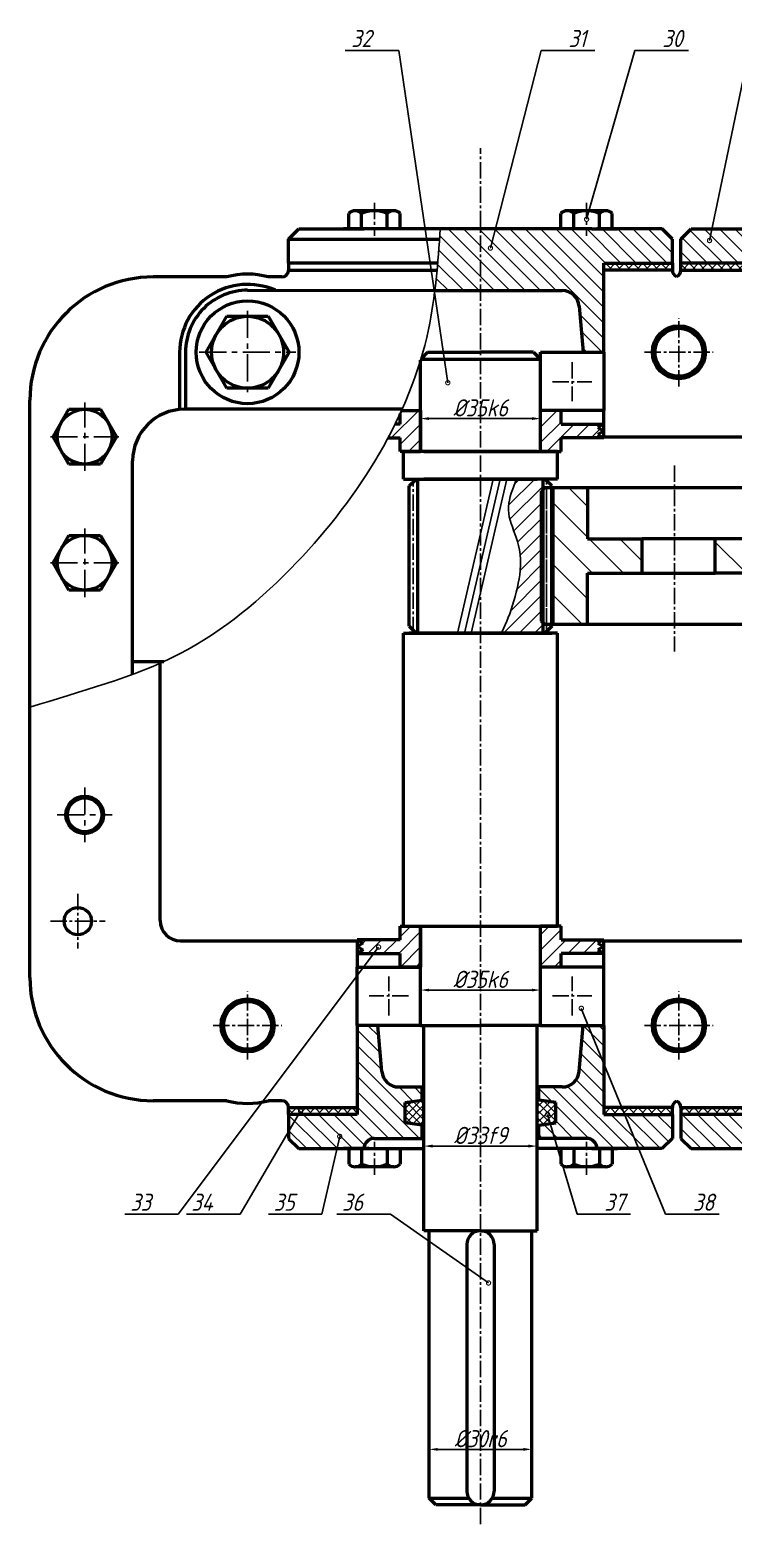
# Model space of a CAD drawing. Header units: millimetres. Extents: x 0 to 3756, y 0 to 2107.
# Drawn here: x 2523.6 to 2728.8, y 1161 to 1597.2 of the extents above; entities that cross this region are included whole.
import ezdxf
from ezdxf import colors
from ezdxf.entities.mleader import LeaderData, LeaderLine
from ezdxf.math import Vec2, Vec3

# ---------------------------------------------------------------- set-up
doc = ezdxf.new("R2010")
doc.units = ezdxf.units.MM
doc.header["$LTSCALE"] = 0.25
doc.linetypes.add('CENTER', pattern=[50.8, 31.75, -6.35, 6.35, -6.35])
doc.linetypes.add('CENTER2', pattern=[28.575, 19.05, -3.175, 3.175, -3.175])
for name, color, linetype, lineweight in [('中心线', 7, 'CENTER', 25), ('点划线', 7, 'CENTER2', 25), ('粗实线', 7, 'Continuous', 50), ('细实线', 7, 'Continuous', 25)]:
    doc.layers.add(name, color=color, linetype=linetype, lineweight=lineweight)
doc.styles.add('gbeitc', font='gbeitc.shx', dxfattribs={"height": 5, "bigfont": 'gbcbig.shx'})
doc.dimstyles.new('ISO-25', dxfattribs={"dimtxt": 5, "dimasz": 2.1875, "dimexe": 1.25, "dimexo": 0.625, "dimtad": 1, "dimtoh": 1, "dimdec": 3, "dimdsep": 46, "dimtxsty": 'gbeitc', "dimcen": 2.5, "dimadec": 0, "dimazin": 0, "dimtfac": 1, "dimtdec": 3, "dimtmove": 0, "dimatfit": 3, "dimfxl": 1, "dimarcsym": 0})
pattern_1 = [(45, (184.815, 277.62), (-2.245064, 2.245064), [])]

# ---------------------------------------------------------------- blocks, each defined once
blk = doc.blocks.new('*D55')
at = {"layer": 'Defpoints', "color": 0, "transparency": 16777216}
for p in [(2637.59, 1486.08), (2672.59, 1486.08), (2672.59, 1483.73)]:
    blk.add_point(p, dxfattribs=at)
at = {"layer": '细实线', "color": 0, "lineweight": -2, "transparency": 16777216}
for p, q in [((2637.59, 1485.46), (2637.59, 1482.48)), ((2640.09, 1483.73), (2670.09, 1483.73)), ((2672.59, 1485.46), (2672.59, 1482.48))]:
    blk.add_line(p, q, dxfattribs=at)
at = {"layer": '细实线', "color": 0, "transparency": 16777216}
for points in [[(2640.09, 1484.15), (2640.09, 1483.31), (2637.59, 1483.73)], [(2670.09, 1484.15), (2670.09, 1483.31), (2672.59, 1483.73)]]:
    blk.add_solid(points, dxfattribs=at)
at = {"layer": '细实线', "color": 0, "transparency": 16777216, "insert": (2655.09, 1486.86), "char_height": 5, "attachment_point": 5, "style": 'gbeitc'}
blk.add_mtext('%%C35k6', dxfattribs=at)
blk = doc.blocks.new('*D56')
at = {"layer": 'Defpoints', "color": 0, "transparency": 16777216}
for p in [(2637.59, 1323.58), (2672.59, 1323.58), (2672.59, 1316.89)]:
    blk.add_point(p, dxfattribs=at)
at = {"layer": '细实线', "color": 0, "lineweight": -2, "transparency": 16777216}
for p, q in [((2637.59, 1322.96), (2637.59, 1315.64)), ((2672.59, 1322.96), (2672.59, 1315.64)), ((2640.09, 1316.89), (2670.09, 1316.89))]:
    blk.add_line(p, q, dxfattribs=at)
at = {"layer": '细实线', "color": 0, "transparency": 16777216}
for points in [[(2640.09, 1317.3), (2640.09, 1316.47), (2637.59, 1316.89)], [(2670.09, 1317.3), (2670.09, 1316.47), (2672.59, 1316.89)]]:
    blk.add_solid(points, dxfattribs=at)
at = {"layer": '细实线', "color": 0, "transparency": 16777216, "insert": (2655.09, 1320.01), "char_height": 5, "attachment_point": 5, "style": 'gbeitc'}
blk.add_mtext('%%C35k6', dxfattribs=at)
blk = doc.blocks.new('*D57')
at = {"layer": 'Defpoints', "color": 0, "transparency": 16777216}
for p in [(2638.59, 1277.47), (2671.59, 1277.47), (2671.59, 1271.33)]:
    blk.add_point(p, dxfattribs=at)
at = {"layer": '细实线', "color": 0, "lineweight": -2, "transparency": 16777216}
for p, q in [((2638.59, 1276.85), (2638.59, 1270.08)), ((2671.59, 1276.85), (2671.59, 1270.08)), ((2641.09, 1271.33), (2669.09, 1271.33))]:
    blk.add_line(p, q, dxfattribs=at)
at = {"layer": '细实线', "color": 0, "transparency": 16777216}
for points in [[(2641.09, 1271.75), (2641.09, 1270.91), (2638.59, 1271.33)], [(2669.09, 1271.75), (2669.09, 1270.91), (2671.59, 1271.33)]]:
    blk.add_solid(points, dxfattribs=at)
at = {"layer": '细实线', "color": 0, "transparency": 16777216, "insert": (2655.09, 1274.45), "char_height": 5, "attachment_point": 5, "style": 'gbeitc'}
blk.add_mtext('%%C33f9', dxfattribs=at)
blk = doc.blocks.new('*D58')
at = {"layer": 'Defpoints', "color": 0, "transparency": 16777216}
for p in [(2670.09, 1182.79), (2640.09, 1168.58), (2670.09, 1168.58)]:
    blk.add_point(p, dxfattribs=at)
at = {"layer": '细实线', "color": 0, "lineweight": -2, "transparency": 16777216}
for p, q in [((2640.09, 1169.21), (2640.09, 1184.04)), ((2642.59, 1182.79), (2667.59, 1182.79)), ((2670.09, 1169.21), (2670.09, 1184.04))]:
    blk.add_line(p, q, dxfattribs=at)
at = {"layer": '细实线', "color": 0, "transparency": 16777216}
for points in [[(2642.59, 1183.2), (2642.59, 1182.37), (2640.09, 1182.79)], [(2667.59, 1183.2), (2667.59, 1182.37), (2670.09, 1182.79)]]:
    blk.add_solid(points, dxfattribs=at)
at = {"layer": '细实线', "color": 0, "transparency": 16777216, "insert": (2655.09, 1185.91), "char_height": 5, "attachment_point": 5, "style": 'gbeitc'}
blk.add_mtext('%%C30r6', dxfattribs=at)
blk = doc.blocks.new('_DotSmall')
at = {"color": 0, "linetype": 'ByBlock', "const_width": 0.5}
blk.add_lwpolyline([(-0.0625, 0, 1), (0.0625, 0, 1)], format="xyb", close=True, dxfattribs=at)

msp = doc.modelspace()

# ---------------------------------------------------------------- hatches: boundary and pattern name
at = {"layer": '点划线'}
h = msp.add_hatch(dxfattribs=at)
h.set_pattern_fill('ANSI31', color=256, angle=90)
h.set_pattern_definition([(135, (184.815, 277.62), (-2.245064, -2.245064), [])])
h.paths.add_polyline_path([(2711.0918, 1536.0847), (2708.0918, 1539.0847), (2705.5918, 1539.0847), (2696.5918, 1539.0847), (2689.0918, 1539.0847), (2687.6187, 1539.0847), (2655.0918, 1539.0847), (2655.0918, 1521.0847), (2678.9165, 1521.0847, -0.3884789), (2683.8969, 1516.5274), (2685.0918, 1503.0847), (2691.0918, 1503.0847), (2691.0918, 1519.0847), (2691.0918, 1527.0847), (2691.0918, 1529.0847), (2711.0918, 1529.0847)])
edge = h.paths.add_edge_path()
edge.add_line((2655.0918, 1539.0847), (2643.3514, 1539.0847))
edge.add_spline(control_points=[(2643.3514, 1539.0847), (2642.9229, 1533.0634), (2642.4944, 1527.0421), (2641.7627, 1521.0847)], knot_values=[0, 0, 0, 0, 18.01502899, 18.01502899, 18.01502899, 18.01502899], degree=3, periodic=0)
edge.add_line((2641.7627, 1521.0847), (2655.0918, 1521.0847))
edge.add_line((2655.0918, 1521.0847), (2655.0918, 1539.0847))
h.paths.add_polyline_path([(2633.0918, 1284.0847), (2638.0918, 1284.6986), (2638.0918, 1288.5847), (2631.267, 1288.5847, -0.3884789), (2626.2867, 1293.142), (2625.0918, 1306.5847), (2619.0918, 1306.5847), (2619.0918, 1290.5847), (2619.0918, 1282.5847), (2619.0918, 1280.5847), (2599.0918, 1280.5847), (2599.0918, 1273.5847), (2602.0918, 1270.5847), (2604.5918, 1270.5847), (2613.5918, 1270.5847), (2621.0918, 1270.5847, -0.41421356), (2624.0918, 1273.5847), (2638.0918, 1273.5847), (2638.0918, 1277.4708), (2633.0918, 1278.0847)])
h.paths.add_polyline_path([(2691.0918, 1290.5847), (2691.0918, 1306.5847), (2685.0918, 1306.5847), (2683.8969, 1293.142, -0.3884789), (2678.9165, 1288.5847), (2672.0918, 1288.5847), (2672.0918, 1284.6986), (2677.0918, 1284.0847), (2677.0918, 1278.0847), (2672.0918, 1277.4708), (2672.0918, 1273.5847), (2686.0918, 1273.5847, -0.41421356), (2689.0918, 1270.5847), (2695.1242, 1270.5847), (2696.5918, 1270.5847), (2705.5918, 1270.5847), (2708.0918, 1270.5847), (2711.0918, 1273.5847), (2711.0918, 1280.5847), (2691.0918, 1280.5847), (2691.0918, 1282.5847)])
h = msp.add_hatch(dxfattribs=at)
h.set_pattern_fill('ANSI37', color=256, scale=0.6)
h.set_pattern_definition([(45, (184.815, 277.62), (-1.3470384, 1.3470384), []), (135, (184.815, 277.62), (-1.3470384, -1.3470384), [])])
h.paths.add_polyline_path([(2711.0918, 1529.0847), (2691.0918, 1529.0847), (2691.0918, 1527.0847), (2711.0918, 1527.0847)])
h.paths.add_polyline_path([(2619.0918, 1282.5847), (2599.0918, 1282.5847), (2599.0918, 1280.5847), (2619.0918, 1280.5847)])
h.paths.add_polyline_path([(2711.0918, 1282.5847), (2691.0918, 1282.5847), (2691.0918, 1280.5847), (2711.0918, 1280.5847)])
h = msp.add_hatch(dxfattribs=at)
h.set_pattern_fill('ANSI31', color=256)
h.set_pattern_definition(pattern_1)
edge = h.paths.add_edge_path()
edge.add_line((2637.5918, 1486.0847), (2632.0523, 1486.0847))
edge.add_spline(control_points=[(2632.0523, 1486.0847), (2631.9003, 1485.7479), (2631.7468, 1485.4117), (2631.5918, 1485.076)], knot_values=[54.52534636, 54.52534636, 54.52534636, 54.52534636, 55.62696986, 55.62696986, 55.62696986, 55.62696986], degree=3, periodic=0)
edge.add_line((2631.5918, 1485.076), (2631.5918, 1482.0847))
edge.add_line((2631.5918, 1482.0847), (2630.1649, 1482.0847))
edge.add_spline(control_points=[(2630.1649, 1482.0847), (2629.5039, 1480.7422), (2628.8197, 1479.4087), (2628.1133, 1478.0847)], knot_values=[58.91489349, 58.91489349, 58.91489349, 58.91489349, 63.36365893, 63.36365893, 63.36365893, 63.36365893], degree=3, periodic=0)
edge.add_line((2628.1133, 1478.0847), (2631.5918, 1478.0847))
edge.add_line((2631.5918, 1478.0847), (2631.5918, 1474.0847))
edge.add_line((2631.5918, 1474.0847), (2637.5918, 1474.0847))
edge.add_line((2637.5918, 1474.0847), (2637.5918, 1486.0847))
h.paths.add_polyline_path([(2691.0918, 1480.0847), (2689.3618, 1481.0847), (2691.0918, 1482.0847), (2678.5918, 1482.0847), (2678.5918, 1486.0847), (2672.5918, 1486.0847), (2672.5918, 1474.0847), (2678.5918, 1474.0847), (2678.5918, 1478.0847), (2691.0918, 1478.0847), (2689.3618, 1479.0847)])
h.paths.add_polyline_path([(2637.5918, 1335.5847), (2631.5918, 1335.5847), (2631.5918, 1331.5847), (2619.0918, 1331.5847), (2620.8218, 1330.5847), (2619.0918, 1329.5847), (2620.8218, 1328.5847), (2619.0918, 1327.5847), (2631.5918, 1327.5847), (2631.5918, 1323.5847), (2637.5918, 1323.5847)])
h.paths.add_polyline_path([(2691.0918, 1329.5847), (2689.3618, 1330.5847), (2691.0918, 1331.5847), (2678.5918, 1331.5847), (2678.5918, 1335.5847), (2672.5918, 1335.5847), (2672.5918, 1323.5847), (2678.5918, 1323.5847), (2678.5918, 1327.5847), (2691.0918, 1327.5847), (2689.3618, 1328.5847)])
h = msp.add_hatch(dxfattribs=at)
h.set_pattern_fill('ANSI31', color=256)
h.set_pattern_definition(pattern_1)
edge = h.paths.add_edge_path()
edge.add_line((2672.9018, 1462.5847), (2673.3452, 1463.0281))
edge.add_line((2673.3452, 1463.0281), (2673.3452, 1466.0847))
edge.add_line((2673.3452, 1466.0847), (2665.6131, 1466.0847))
edge.add_spline(control_points=[(2665.6131, 1466.0847), (2664.506, 1463.3015), (2660.8809, 1454.1885), (2670.5613, 1445.9302), (2663.1337, 1424.5929), (2661.0933, 1421.0847)], knot_values=[0, 0, 0, 0, 8.36679489, 27.39595547, 40.1604018, 40.1604018, 40.1604018, 40.1604018], degree=3, periodic=0)
edge.add_line((2661.0933, 1421.0847), (2673.3452, 1421.0847))
edge.add_line((2673.3452, 1421.0847), (2673.3452, 1424.1412))
edge.add_line((2673.3452, 1424.1412), (2672.9018, 1424.5847))
edge.add_line((2672.9018, 1424.5847), (2672.9018, 1462.5847))
at = {"layer": '细实线'}
h = msp.add_hatch(dxfattribs=at)
h.set_pattern_fill('ANSI31', color=256, angle=90)
h.set_pattern_definition([(135, (4085.9597, -1303.758), (-2.245064, -2.245064), [])])
h.paths.add_polyline_path([(2740.7867, 1293.142), (2739.5918, 1306.5847), (2733.5918, 1306.5847), (2733.5918, 1290.5847), (2733.5918, 1282.5847), (2733.5918, 1280.5847), (2713.5918, 1280.5847), (2713.5918, 1273.5847), (2716.5918, 1270.5847), (2719.0918, 1270.5847), (2728.0918, 1270.5847), (2735.5918, 1270.5847), (2737.0649, 1270.5847), (2767.0918, 1270.5847), (2767.0918, 1288.5847), (2745.767, 1288.5847, -0.3884789)])
h.paths.add_polyline_path([(2788.4165, 1288.5847), (2767.0918, 1288.5847), (2767.0918, 1270.5847), (2797.1187, 1270.5847), (2804.6242, 1270.5847), (2806.0918, 1270.5847), (2815.0918, 1270.5847), (2817.5918, 1270.5847), (2820.5918, 1273.5847), (2820.5918, 1280.5847), (2800.5918, 1280.5847), (2800.5918, 1282.5847), (2800.5918, 1290.5847), (2800.5918, 1306.5847), (2794.5918, 1306.5847), (2793.3969, 1293.142, -0.3884789)])
h.paths.add_polyline_path([(2737.0649, 1539.0847), (2729.5593, 1539.0847), (2728.0918, 1539.0847), (2719.0918, 1539.0847), (2716.5918, 1539.0847), (2713.5918, 1536.0847), (2713.5918, 1529.0847), (2733.5918, 1529.0847), (2733.5918, 1527.0847), (2733.5918, 1519.0847), (2733.5918, 1503.0847), (2739.5918, 1503.0847), (2740.7867, 1516.5274, -0.3884789), (2745.767, 1521.0847), (2767.0918, 1521.0847), (2767.0918, 1539.0847)])
h.paths.add_polyline_path([(2767.0918, 1539.0847), (2767.0918, 1521.0847), (2788.4165, 1521.0847, -0.3884789), (2793.3969, 1516.5274), (2794.5918, 1503.0847), (2800.5918, 1503.0847), (2800.5918, 1519.0847), (2800.5918, 1527.0847), (2800.5918, 1529.0847), (2820.5918, 1529.0847), (2820.5918, 1536.0847), (2817.5918, 1539.0847), (2815.0918, 1539.0847), (2806.0918, 1539.0847), (2798.5918, 1539.0847), (2797.1187, 1539.0847)])
h = msp.add_hatch(dxfattribs=at)
h.set_pattern_fill('ANSI37', color=256, scale=0.6, angle=180)
h.set_pattern_definition([(225, (4085.9597, -1303.7581), (1.3470384, -1.3470384), []), (315, (4085.9597, -1303.7581), (1.3470384, 1.3470384), [])])
h.paths.add_polyline_path([(2713.5918, 1282.5847), (2713.5918, 1280.5847), (2733.5918, 1280.5847), (2733.5918, 1282.5847)])
h.paths.add_polyline_path([(2820.5918, 1280.5847), (2820.5918, 1282.5847), (2800.5918, 1282.5847), (2800.5918, 1280.5847)])
h.paths.add_polyline_path([(2713.5918, 1529.0847), (2713.5918, 1527.0847), (2733.5918, 1527.0847), (2733.5918, 1529.0847)])
h.paths.add_polyline_path([(2820.5918, 1527.0847), (2820.5918, 1529.0847), (2800.5918, 1529.0847), (2800.5918, 1527.0847)])
h = msp.add_hatch(dxfattribs=at)
h.set_pattern_fill('ANSI31', color=256, scale=2, angle=90)
h.set_pattern_definition([(135, (184.815, 277.62), (-4.490128, -4.490128), [])])
h.paths.add_polyline_path([(2686.2768, 1448.5847), (2686.2768, 1463.5847), (2676.2768, 1463.5847), (2676.2768, 1423.5847), (2686.2768, 1423.5847), (2686.2768, 1438.5847), (2702.2768, 1438.5847), (2702.2768, 1448.5847)])
h.paths.add_polyline_path([(2723.5918, 1448.5847), (2723.5918, 1438.5847), (2739.5918, 1438.5847), (2739.5918, 1423.5847), (2749.5918, 1423.5847), (2749.5918, 1462.5847), (2749.5918, 1463.5847), (2746.0918, 1463.5847), (2739.5918, 1463.5847), (2739.5918, 1448.5847)])
h.paths.add_polyline_path([(2794.5918, 1438.5847), (2810.5918, 1438.5847), (2810.5918, 1448.5847), (2794.5918, 1448.5847), (2794.5918, 1463.5847), (2784.5918, 1463.5847), (2784.5918, 1462.5847), (2784.5918, 1423.5847), (2794.5918, 1423.5847)])
h.paths.add_polyline_path([(2857.9068, 1463.5847), (2847.9068, 1463.5847), (2847.9068, 1448.5847), (2831.9068, 1448.5847), (2831.9068, 1438.5847), (2847.9068, 1438.5847), (2847.9068, 1423.5847), (2857.9068, 1423.5847)])
h = msp.add_hatch(dxfattribs=at)
h.set_pattern_fill('ANSI37', color=256, scale=0.5, angle=180)
h.set_pattern_definition([(225, (184.815, 277.62), (1.122532, -1.122532), []), (315, (184.815, 277.62), (1.122532, 1.122532), [])])
h.paths.add_polyline_path([(2633.0918, 1278.0847), (2638.0918, 1277.4708), (2638.5918, 1277.4708), (2638.5918, 1284.6986), (2638.0918, 1284.6986), (2633.0918, 1284.0847)])
h.paths.add_polyline_path([(2671.5918, 1277.4708), (2672.0918, 1277.4708), (2677.0918, 1278.0847), (2677.0918, 1284.0847), (2672.0918, 1284.6986), (2671.5918, 1284.6986)])

# ---------------------------------------------------------------- linework, layer by layer
at = {"layer": '中心线'}
for p, q in [((2587.0918, 1515.209), (2587.0918, 1490.9603)), ((2572.9674, 1503.0847), (2601.2161, 1503.0847)), ((2539.5572, 1468.4333), (2539.5572, 1488.4333)), ((2529.5572, 1478.4333), (2549.5572, 1478.4333)), ((2539.5572, 1431.634), (2539.5572, 1451.634)), ((2529.5572, 1441.634), (2549.5572, 1441.634)), ((2539.5572, 1376.0354), (2539.5572, 1360.0354)), ((2531.5572, 1368.0354), (2547.5572, 1368.0354))]:
    msp.add_line(p, q, dxfattribs=at)
at = {"layer": '点划线'}
for p, q in [((2655.0918, 1160.9646), (2655.0918, 1562.704)), ((2624.1328, 1546.6934), (2624.1328, 1537.1322)), ((2686.0507, 1546.6934), (2686.0507, 1537.1322)), ((2713.0087, 1493.0847), (2713.0087, 1513.0847)), ((2703.0087, 1503.0847), (2723.0087, 1503.0847)), ((2681.8418, 1500.2161), (2681.8418, 1488.7869)), ((2676.1272, 1494.5015), (2687.5564, 1494.5015)), ((2635.4163, 1421.0847), (2635.4163, 1466.0847)), ((2711.7468, 1470.0736), (2711.7468, 1415.7551)), ((2674.4018, 1421.5847), (2674.4018, 1465.5847)), ((2674.4018, 1423.5847), (2674.4018, 1463.5847)), ((2537.5572, 1345.0199), (2537.5572, 1329.0199)), ((2529.5572, 1337.0199), (2545.5572, 1337.0199)), ((2628.3418, 1309.4533), (2628.3418, 1320.8825)), ((2681.8418, 1309.4533), (2681.8418, 1320.8825)), ((2587.0918, 1296.5847), (2587.0918, 1316.5847)), ((2634.0564, 1315.1679), (2622.6272, 1315.1679)), ((2676.1272, 1315.1679), (2687.5564, 1315.1679)), ((2713.0087, 1296.5847), (2713.0087, 1316.5847)), ((2577.0918, 1306.5847), (2597.0918, 1306.5847)), ((2703.0087, 1306.5847), (2723.0087, 1306.5847)), ((2624.1328, 1262.9759), (2624.1328, 1272.5371)), ((2686.0507, 1262.9759), (2686.0507, 1272.5371))]:
    msp.add_line(p, q, dxfattribs=at)
msp.add_open_spline([(2659.1425, 1421.0847), (2659.1425, 1421.0878), (2659.1425, 1421.091), (2659.1425, 1421.0942)], degree=3, dxfattribs=at)
at = {"layer": '粗实线'}
for p, q in [((2629.762, 1544.3847), (2618.5036, 1544.3847)), ((2691.6799, 1544.3847), (2680.4216, 1544.3847)), ((2616.6273, 1539.0847), (2616.6273, 1543.6075)), ((2620.38, 1539.0847), (2620.38, 1543.6075)), ((2627.8856, 1539.0847), (2627.8856, 1543.6075)), ((2631.6384, 1539.0847), (2631.6384, 1543.6075)), ((2678.5452, 1539.0847), (2678.5452, 1543.6075)), ((2682.298, 1539.0847), (2682.298, 1543.6075)), ((2689.8035, 1539.0847), (2689.8035, 1543.6075)), ((2693.5563, 1539.0847), (2693.5563, 1543.6075)), ((2599.0918, 1536.0847), (2602.0918, 1539.0847)), ((2599.0918, 1529.0847), (2599.0918, 1536.0847)), ((2599.0918, 1536.0847), (2643.1365, 1536.0847)), ((2602.0918, 1539.0847), (2604.5918, 1539.0847)), ((2604.5918, 1539.0847), (2613.5918, 1539.0847)), ((2613.5918, 1539.0847), (2621.0918, 1539.0847)), ((2622.5649, 1539.0847), (2615.0593, 1539.0847)), ((2687.6187, 1539.0847), (2622.5649, 1539.0847)), ((2687.6187, 1539.0847), (2695.1242, 1539.0847)), ((2696.5918, 1539.0847), (2689.0918, 1539.0847)), ((2705.5918, 1539.0847), (2696.5918, 1539.0847)), ((2708.0918, 1539.0847), (2705.5918, 1539.0847)), ((2711.0918, 1536.0847), (2708.0918, 1539.0847)), ((2711.0918, 1529.0847), (2711.0918, 1536.0847)), ((2713.5918, 1536.0847), (2716.5918, 1539.0847)), ((2713.5918, 1529.0847), (2713.5918, 1536.0847)), ((2716.5918, 1539.0847), (2719.0918, 1539.0847)), ((2719.0918, 1539.0847), (2728.0918, 1539.0847)), ((2728.0918, 1539.0847), (2735.5918, 1539.0847)), ((2599.0918, 1529.0847), (2599.0918, 1527.0847)), ((2642.5874, 1529.0847), (2599.0918, 1529.0847)), ((2599.0918, 1527.0847), (2642.4068, 1527.0847)), ((2691.0918, 1527.0847), (2691.0918, 1529.0847)), ((2691.0918, 1529.0847), (2711.0918, 1529.0847)), ((2691.0918, 1519.0847), (2691.0918, 1527.0847)), ((2711.0918, 1527.0847), (2691.0918, 1527.0847)), ((2711.0918, 1529.0847), (2711.0918, 1527.0847)), ((2733.5918, 1529.0847), (2713.5918, 1529.0847)), ((2713.5918, 1527.0847), (2713.5918, 1529.0847)), ((2713.5918, 1527.0847), (2733.5918, 1527.0847)), ((2581.057, 1525.0847), (2559.5572, 1525.0847)), ((2597.0918, 1525.0847), (2593.1266, 1525.0847)), ((2587.0705, 1521.2054), (2641.7627, 1521.0847)), ((2641.7627, 1521.0847), (2678.9165, 1521.0847)), ((2691.0918, 1503.0847), (2691.0918, 1519.0847)), ((2683.8969, 1516.5274), (2685.0918, 1503.0847)), ((2574.9674, 1503.0847), (2581.0296, 1513.5847)), ((2581.0296, 1513.5847), (2593.1539, 1513.5847)), ((2593.1539, 1513.5847), (2599.2161, 1503.0847)), ((2567.2729, 1503.0847), (2567.2729, 1486.3782)), ((2568.971, 1503.0847), (2568.971, 1486.4333)), ((2581.0296, 1492.5847), (2574.9674, 1503.0847)), ((2599.2161, 1503.0847), (2593.1539, 1492.5847)), ((2637.5918, 1474.0847), (2637.5918, 1500.7719)), ((2637.6861, 1501.0847), (2672.5918, 1501.0847)), ((2639.5918, 1503.0847), (2637.7264, 1501.2193)), ((2639.5918, 1503.0847), (2655.0918, 1503.0847)), ((2670.5918, 1503.0847), (2655.0918, 1503.0847)), ((2670.5918, 1503.0847), (2672.5918, 1501.0847)), ((2672.5918, 1503.0847), (2691.0918, 1503.0847)), ((2672.5918, 1501.0847), (2672.5918, 1503.0847)), ((2672.5918, 1474.0847), (2672.5918, 1501.0847)), ((2691.0918, 1503.0847), (2691.0918, 1486.0847)), ((2593.1539, 1492.5847), (2581.0296, 1492.5847)), ((2523.5572, 1320.5847), (2523.5572, 1489.0847)), ((2530.3196, 1478.4333), (2534.9384, 1486.4333)), ((2534.9384, 1486.4333), (2544.176, 1486.4333)), ((2544.176, 1486.4333), (2548.7948, 1478.4333)), ((2632.2091, 1486.4333), (2568.5572, 1486.4333)), ((2631.5918, 1482.0847), (2631.5918, 1485.076)), ((2632.0523, 1486.0847), (2637.5918, 1486.0847)), ((2632.0523, 1486.0847), (2637.5918, 1486.0847)), ((2637.5918, 1486.0847), (2637.5918, 1474.0847)), ((2691.0918, 1486.0847), (2672.5918, 1486.0847)), ((2678.5918, 1482.0847), (2678.5918, 1486.0847)), ((2691.0918, 1478.4333), (2691.0918, 1486.0847)), ((2631.5918, 1482.0847), (2630.1649, 1482.0847)), ((2631.5918, 1482.0847), (2631.5918, 1482.0847)), ((2678.5918, 1482.0847), (2678.5918, 1482.0847)), ((2678.5918, 1482.0847), (2691.0918, 1482.0847)), ((2691.0918, 1482.0847), (2689.3618, 1481.0847)), ((2689.3618, 1481.0847), (2691.0918, 1480.0847)), ((2691.0918, 1480.0847), (2689.3618, 1479.0847)), ((2689.3618, 1479.0847), (2691.0918, 1478.0847)), ((2534.9384, 1470.4333), (2530.3196, 1478.4333)), ((2548.7948, 1478.4333), (2544.176, 1470.4333)), ((2628.1133, 1478.0847), (2631.5918, 1478.0847)), ((2631.5918, 1474.0847), (2631.5918, 1478.0847)), ((2691.0918, 1478.0847), (2678.5918, 1478.0847)), ((2678.5918, 1474.0847), (2678.5918, 1478.0847)), ((2691.0918, 1478.4333), (2733.5918, 1478.4333)), ((2544.176, 1470.4333), (2534.9384, 1470.4333)), ((2553.5572, 1409.0755), (2553.5572, 1471.4333)), ((2637.5918, 1474.0847), (2631.5918, 1474.0847)), ((2632.5971, 1466.0847), (2632.5971, 1474.0847)), ((2632.5971, 1474.0847), (2637.5918, 1474.0847)), ((2655.0918, 1474.0847), (2637.5918, 1474.0847)), ((2638.5918, 1474.0847), (2655.0918, 1474.0847)), ((2671.5918, 1474.0847), (2655.0918, 1474.0847)), ((2655.0918, 1474.0847), (2672.5918, 1474.0847)), ((2677.5865, 1474.0847), (2672.5918, 1474.0847)), ((2672.5918, 1474.0847), (2678.5918, 1474.0847)), ((2677.5865, 1466.0847), (2677.5865, 1474.0847)), ((2632.5971, 1466.0847), (2636.2818, 1466.0847)), ((2634.2818, 1464.0847), (2636.2818, 1466.0847)), ((2636.2818, 1466.0847), (2655.0918, 1466.0847)), ((2636.8383, 1421.0847), (2636.8383, 1466.0847)), ((2655.0918, 1466.0847), (2638.5918, 1466.0847)), ((2673.9018, 1466.0847), (2655.0918, 1466.0847)), ((2655.0918, 1466.0847), (2671.5918, 1466.0847)), ((2673.3452, 1421.0847), (2673.3452, 1466.0847)), ((2675.9018, 1464.0847), (2673.9018, 1466.0847)), ((2677.5865, 1466.0847), (2673.9018, 1466.0847)), ((2634.2818, 1423.0847), (2634.2818, 1464.0847)), ((2673.9018, 1463.5847), (2672.9018, 1462.5847)), ((2672.9018, 1424.5847), (2672.9018, 1462.5847)), ((2673.9018, 1463.5847), (2749.5918, 1463.5847)), ((2675.9018, 1423.0847), (2675.9018, 1464.0847)), ((2676.2768, 1423.5847), (2676.2768, 1463.5847)), ((2686.2768, 1463.5847), (2686.2768, 1448.5847)), ((2530.3196, 1441.634), (2534.9384, 1449.634)), ((2534.9384, 1449.634), (2544.176, 1449.634)), ((2544.176, 1449.634), (2548.7948, 1441.634)), ((2686.2768, 1448.5847), (2702.2768, 1448.5847)), ((2702.2768, 1438.5847), (2702.2768, 1448.5847)), ((2723.5918, 1448.5847), (2702.2768, 1448.5847)), ((2739.5918, 1448.5847), (2723.5918, 1448.5847)), ((2723.5918, 1438.5847), (2723.5918, 1448.5847)), ((2534.9384, 1433.634), (2530.3196, 1441.634)), ((2548.7948, 1441.634), (2544.176, 1433.634)), ((2686.2768, 1423.5847), (2686.2768, 1438.5847)), ((2686.2768, 1438.5847), (2702.2768, 1438.5847)), ((2702.2768, 1438.5847), (2723.5918, 1438.5847)), ((2739.5918, 1438.5847), (2723.5918, 1438.5847)), ((2544.176, 1433.634), (2534.9384, 1433.634)), ((2634.2818, 1423.0847), (2636.2818, 1421.0847)), ((2673.9018, 1423.5847), (2672.9018, 1424.5847)), ((2767.0918, 1423.5847), (2673.9018, 1423.5847)), ((2675.9018, 1423.0847), (2673.9018, 1421.0847)), ((2632.5971, 1335.5847), (2632.5971, 1421.0847)), ((2632.5971, 1421.0847), (2655.0918, 1421.0847)), ((2655.0918, 1421.0847), (2634.2818, 1421.0847)), ((2677.5865, 1421.0847), (2655.0918, 1421.0847)), ((2655.0918, 1421.0847), (2675.9018, 1421.0847)), ((2677.5865, 1335.5847), (2677.5865, 1421.0847)), ((2553.5572, 1412.8347), (2562.6804, 1412.8347)), ((2561.5572, 1337.236), (2561.5572, 1412.3277)), ((2631.5918, 1331.5847), (2631.5918, 1335.5847)), ((2631.5918, 1335.5847), (2637.5918, 1335.5847)), ((2632.5971, 1335.5847), (2677.5865, 1335.5847)), ((2637.5918, 1306.5847), (2637.5918, 1335.5847)), ((2637.5918, 1335.5847), (2637.5918, 1323.5847)), ((2672.5918, 1306.5847), (2672.5918, 1335.5847)), ((2678.5918, 1335.5847), (2672.5918, 1335.5847)), ((2678.5918, 1331.5847), (2678.5918, 1335.5847)), ((2567.5572, 1331.236), (2619.0918, 1331.236)), ((2631.5918, 1331.5847), (2619.0918, 1331.5847)), ((2619.0918, 1331.5847), (2620.8218, 1330.5847)), ((2619.0918, 1331.236), (2619.0918, 1323.5847)), ((2620.8218, 1330.5847), (2619.0918, 1329.5847)), ((2631.5918, 1331.5847), (2631.5918, 1331.5847)), ((2678.5918, 1331.5847), (2678.5918, 1331.5847)), ((2678.5918, 1331.5847), (2691.0918, 1331.5847)), ((2691.0918, 1331.5847), (2689.3618, 1330.5847)), ((2689.3618, 1330.5847), (2691.0918, 1329.5847)), ((2691.0918, 1323.5847), (2691.0918, 1331.236)), ((2691.0918, 1331.236), (2733.5918, 1331.236)), ((2619.0918, 1329.5847), (2620.8218, 1328.5847)), ((2620.8218, 1328.5847), (2619.0918, 1327.5847)), ((2619.0918, 1327.5847), (2631.5918, 1327.5847)), ((2631.5918, 1323.5847), (2631.5918, 1327.5847)), ((2691.0918, 1327.5847), (2678.5918, 1327.5847)), ((2678.5918, 1323.5847), (2678.5918, 1327.5847)), ((2691.0918, 1329.5847), (2689.3618, 1328.5847)), ((2689.3618, 1328.5847), (2691.0918, 1327.5847)), ((2619.0918, 1306.5847), (2619.0918, 1323.5847)), ((2619.0918, 1323.5847), (2637.5918, 1323.5847)), ((2637.5918, 1323.5847), (2631.5918, 1323.5847)), ((2691.0918, 1323.5847), (2672.5918, 1323.5847)), ((2691.0918, 1306.5847), (2691.0918, 1323.5847)), ((2619.0918, 1306.5847), (2619.0918, 1290.5847)), ((2637.5918, 1306.5847), (2619.0918, 1306.5847)), ((2626.2867, 1293.142), (2625.0918, 1306.5847)), ((2637.5918, 1306.5847), (2655.0918, 1306.5847)), ((2638.5918, 1246.5847), (2638.5918, 1306.5847)), ((2672.5918, 1306.5847), (2655.0918, 1306.5847)), ((2671.5918, 1246.5847), (2671.5918, 1306.5847)), ((2672.5918, 1306.5847), (2691.0918, 1306.5847)), ((2683.8969, 1293.142), (2685.0918, 1306.5847)), ((2691.0918, 1306.5847), (2691.0918, 1290.5847)), ((2619.0918, 1290.5847), (2619.0918, 1282.5847)), ((2631.267, 1288.5847), (2638.0918, 1288.5847)), ((2638.0918, 1284.6986), (2638.0918, 1288.5847)), ((2638.0918, 1288.5847), (2638.5918, 1288.5847)), ((2672.0918, 1288.5847), (2671.5918, 1288.5847)), ((2678.9165, 1288.5847), (2672.0918, 1288.5847)), ((2672.0918, 1284.6986), (2672.0918, 1288.5847)), ((2691.0918, 1290.5847), (2691.0918, 1282.5847)), ((2581.057, 1284.5847), (2559.5572, 1284.5847)), ((2597.0918, 1284.5847), (2593.1266, 1284.5847)), ((2599.0918, 1280.5847), (2599.0918, 1282.5847)), ((2599.0918, 1282.5847), (2619.0918, 1282.5847)), ((2619.0918, 1282.5847), (2619.0918, 1280.5847)), ((2633.0918, 1284.0847), (2638.0918, 1284.6986)), ((2633.0918, 1278.0847), (2633.0918, 1284.0847)), ((2638.0918, 1284.6986), (2638.5918, 1284.6986)), ((2672.0918, 1284.6986), (2671.5918, 1284.6986)), ((2677.0918, 1284.0847), (2672.0918, 1284.6986)), ((2677.0918, 1278.0847), (2677.0918, 1284.0847)), ((2711.0918, 1282.5847), (2691.0918, 1282.5847)), ((2691.0918, 1282.5847), (2691.0918, 1280.5847)), ((2711.0918, 1280.5847), (2711.0918, 1282.5847)), ((2713.5918, 1282.5847), (2733.5918, 1282.5847)), ((2713.5918, 1282.5847), (2713.5918, 1280.5847)), ((2599.0918, 1280.5847), (2599.0918, 1273.5847)), ((2619.0918, 1280.5847), (2599.0918, 1280.5847)), ((2691.0918, 1280.5847), (2711.0918, 1280.5847)), ((2711.0918, 1280.5847), (2711.0918, 1273.5847)), ((2713.5918, 1280.5847), (2713.5918, 1273.5847)), ((2733.5918, 1280.5847), (2713.5918, 1280.5847)), ((2638.0918, 1277.4708), (2633.0918, 1278.0847)), ((2638.0918, 1273.5847), (2638.0918, 1277.4708)), ((2638.5918, 1277.4708), (2638.0918, 1277.4708)), ((2671.5918, 1277.4708), (2672.0918, 1277.4708)), ((2672.0918, 1277.4708), (2677.0918, 1278.0847)), ((2672.0918, 1273.5847), (2672.0918, 1277.4708)), ((2599.0918, 1273.5847), (2602.0918, 1270.5847)), ((2602.0918, 1270.5847), (2604.5918, 1270.5847)), ((2604.5918, 1270.5847), (2613.5918, 1270.5847)), ((2613.5918, 1270.5847), (2621.0918, 1270.5847)), ((2622.5649, 1270.5847), (2615.0593, 1270.5847)), ((2616.6273, 1270.5847), (2616.6273, 1266.0619)), ((2620.38, 1270.5847), (2620.38, 1266.0619)), ((2621.0918, 1270.5847), (2638.5918, 1270.5847)), ((2622.5649, 1270.5847), (2630.0704, 1270.5847)), ((2624.0918, 1273.5847), (2638.0918, 1273.5847)), ((2627.8856, 1270.5847), (2627.8856, 1266.0619)), ((2631.6384, 1270.5847), (2631.6384, 1266.0619)), ((2638.0918, 1273.5847), (2638.5918, 1273.5847)), ((2672.0918, 1273.5847), (2671.5918, 1273.5847)), ((2689.0918, 1270.5847), (2671.5918, 1270.5847)), ((2686.0918, 1273.5847), (2672.0918, 1273.5847)), ((2678.5452, 1270.5847), (2678.5452, 1266.0619)), ((2687.6187, 1270.5847), (2680.1131, 1270.5847)), ((2682.298, 1270.5847), (2682.298, 1266.0619)), ((2687.6187, 1270.5847), (2695.1242, 1270.5847)), ((2696.5918, 1270.5847), (2689.0918, 1270.5847)), ((2689.8035, 1270.5847), (2689.8035, 1266.0619)), ((2693.5563, 1270.5847), (2693.5563, 1266.0619)), ((2705.5918, 1270.5847), (2696.5918, 1270.5847)), ((2708.0918, 1270.5847), (2705.5918, 1270.5847)), ((2711.0918, 1273.5847), (2708.0918, 1270.5847)), ((2713.5918, 1273.5847), (2716.5918, 1270.5847)), ((2716.5918, 1270.5847), (2719.0918, 1270.5847)), ((2719.0918, 1270.5847), (2728.0918, 1270.5847)), ((2728.0918, 1270.5847), (2735.5918, 1270.5847)), ((2629.762, 1265.2847), (2618.5036, 1265.2847)), ((2691.6799, 1265.2847), (2680.4216, 1265.2847)), ((2655.0918, 1246.5847), (2638.5918, 1246.5847)), ((2640.0918, 1168.5847), (2640.0918, 1246.5847)), ((2655.0918, 1246.5847), (2671.5918, 1246.5847)), ((2670.0918, 1168.5847), (2670.0918, 1246.5847)), ((2651.0918, 1242.5847), (2651.0918, 1170.5847)), ((2659.0918, 1242.5847), (2659.0918, 1170.5847)), ((2640.0918, 1168.5847), (2651.6277, 1168.5847)), ((2642.0918, 1166.5847), (2640.0918, 1168.5847)), ((2655.0918, 1166.5847), (2642.0918, 1166.5847)), ((2655.0918, 1166.5847), (2668.0918, 1166.5847)), ((2658.5559, 1168.5847), (2670.0918, 1168.5847)), ((2668.0918, 1166.5847), (2670.0918, 1168.5847))]:
    msp.add_line(p, q, dxfattribs=at)
for centre, radius in [((2587.0918, 1503.0847), 15), ((2587.0918, 1503.0847), 10.5), ((2713.0087, 1503.0847), 7.75), ((2713.0087, 1503.0847), 7), ((2539.5572, 1478.4333), 8), ((2539.5572, 1441.634), 8), ((2539.5572, 1368.0354), 5.5), ((2539.5572, 1368.0354), 5), ((2537.5572, 1337.0199), 4), ((2587.0918, 1306.5847), 7.75), ((2587.0918, 1306.5847), 7), ((2713.0087, 1306.5847), 7.75), ((2713.0087, 1306.5847), 7)]:
    msp.add_circle(centre, radius, dxfattribs=at)
for centre, radius, start, end in [((2618.5036, 1541.7311), 2.6536, 45, 135), ((2624.1328, 1534.9361), 9.4486, 66.598161, 113.401839), ((2629.762, 1541.7311), 2.6536, 45, 135), ((2680.4216, 1541.7311), 2.6536, 45, 135), ((2686.0507, 1534.9361), 9.4486, 66.598161, 113.401839), ((2691.6799, 1541.7311), 2.6536, 45, 135), ((2597.0918, 1527.0847), 2, 270, 0), ((2713.0918, 1527.0847), 2, 180, 247.975687), ((2711.5918, 1527.0847), 2, 292.024313, 0), ((2559.5572, 1489.0847), 36, 90, 180), ((2587.0918, 1503.0847), 19.8189, 66.108515, 180), ((2587.0918, 1503.0847), 22.8127, 74.660568, 105.339432), ((2587.0918, 1503.0847), 18.1207, 89.932898, 180), ((2678.9165, 1516.0847), 5, 5.079608, 90), ((2568.5572, 1471.4333), 15, 90, 180), ((2567.5572, 1337.236), 6, 180, 270), ((2559.5572, 1320.5847), 36, 180, 270), ((2631.267, 1293.5847), 5, 185.079608, 270), ((2678.9165, 1293.5847), 5, 270, 354.920392), ((2587.0918, 1306.5847), 22.8127, 254.660568, 285.339432), ((2597.0918, 1282.5847), 2, 0, 90), ((2713.0918, 1282.5847), 2, 112.024313, 180), ((2711.5918, 1282.5847), 2, 0, 67.975687), ((2624.0918, 1270.5847), 3, 90, 180), ((2686.0918, 1270.5847), 3, 0, 90), ((2618.5036, 1267.9383), 2.6536, 225, 315), ((2624.1328, 1274.7333), 9.4486, 246.598161, 293.401839), ((2629.762, 1267.9383), 2.6536, 225, 315), ((2680.4216, 1267.9383), 2.6536, 225, 315), ((2686.0507, 1274.7333), 9.4486, 246.598161, 293.401839), ((2691.6799, 1267.9383), 2.6536, 225, 315), ((2655.0918, 1242.5847), 4, 0, 180), ((2655.0918, 1170.5847), 4, 180, 0)]:
    msp.add_arc(centre, radius, start, end, dxfattribs=at)
at = {"layer": '细实线'}
for p, q in [((2648.4084, 1421.0847), (2658.7975, 1466.0847)), ((2650.4084, 1421.0847), (2660.7975, 1466.0847)), ((2652.4084, 1421.0847), (2662.7975, 1466.0847))]:
    msp.add_line(p, q, dxfattribs=at)
for points, knots in [([(2643.3514, 1539.0847), (2642.6492, 1529.2172), (2640.0894, 1493.2463), (2611.6037, 1448.0062), (2567.9392, 1411.5987), (2538.3028, 1404.155), (2523.5572, 1399.4389)], [0, 0, 0, 0, 29.52229079, 107.62048335, 151.05599998, 197.44378272, 197.44378272, 197.44378272, 197.44378272]), ([(2665.6131, 1466.0847), (2664.506, 1463.3015), (2660.8809, 1454.1885), (2670.5613, 1445.9302), (2663.1337, 1424.5929), (2661.0933, 1421.0847)], [0, 0, 0, 0, 8.36679489, 27.39595547, 40.1604018, 40.1604018, 40.1604018, 40.1604018])]:
    msp.add_open_spline(points, degree=3, knots=knots, dxfattribs=at)

# ---------------------------------------------------------------- dimensions: what is measured, and where the dimension line sits
for base, p1, p2, text, picture, middle in [((2672.5918, 1483.7301), (2637.5918, 1486.0847), (2672.5918, 1486.0847), '%%C<>k6', '*D55', (2655.0918, 1486.8551)), ((2672.5918, 1316.8851), (2637.5918, 1323.5847), (2672.5918, 1323.5847), '%%C<>k6', '*D56', (2655.0918, 1320.0101)), ((2671.5918, 1271.3294), (2638.5918, 1277.4708), (2671.5918, 1277.4708), '%%C<>f9', '*D57', (2655.0918, 1274.4544)), ((2670.0918, 1182.7851), (2640.0918, 1168.5847), (2670.0918, 1168.5847), '%%C<>r6', '*D58', (2655.0918, 1185.9101))]:
    dim = msp.add_linear_dim(base=base, p1=p1, p2=p2, text=text, dimstyle='ISO-25', override={"dimasz": 2.5, "dimdec": 2, "dimtdec": 2}, dxfattribs=at)
    dim.commit()
    dim.dimension.update_dxf_attribs({"geometry": picture, "text_midpoint": middle})

# ---------------------------------------------------------------- leaders
ml = msp.add_multileader_mtext('Standard')
ml.set_content('32', color=256, style='gbeitc')
ml.set_leader_properties()
ml.set_arrow_properties(name='DOTSMALL')
ml.build(insert=Vec2(0, 0))
ml.multileader.update_dxf_attribs({"text_left_attachment_type": 5, "text_right_attachment_type": 5, "dogleg_length": 6, "arrow_head_size": 2.5})
ctx = ml.context
ctx.base_point, ctx.char_height, ctx.arrow_head_size, ctx.plane_origin = Vec3(2615.7391, 1591.1961), 5, 2.5, Vec3(2645.5491, 1494.2037)
ctx.left_attachment, ctx.right_attachment, ctx.text_align_type = 5, 5, 2
notes = []
notes.append((ctx, [(0, (1, 1, 0), (2631.2599, 1591.1961), (-1, 0), 6, [(0, [(2645.5491, 1494.2037)], 0, [])])]))
ctx.mtext.insert, ctx.mtext.alignment, ctx.mtext.flow_direction = Vec3(2623.2599, 1597.1961), 3, 5
ml = msp.add_multileader_mtext('Standard')
ml.set_content('31', color=256, style='gbeitc')
ml.set_leader_properties()
ml.set_arrow_properties(name='DOTSMALL')
ml.build(insert=Vec2(0, 0))
ml.multileader.update_dxf_attribs({"text_left_attachment_type": 5, "text_right_attachment_type": 5, "dogleg_length": 6, "arrow_head_size": 2.5})
ctx = ml.context
ctx.base_point, ctx.char_height, ctx.arrow_head_size, ctx.plane_origin = Vec3(2678.7803, 1591.1961), 5, 2.5, Vec3(2657.995, 1533.5198)
ctx.left_attachment, ctx.right_attachment = 5, 5
notes.append((ctx, [(0, (1, 1, 0), (2672.7803, 1591.1961), (1, 0), 6, [(0, [(2657.995, 1533.5198)], 0, [])])]))
ctx.mtext.insert, ctx.mtext.flow_direction = Vec3(2680.7803, 1597.1961), 5
ml = msp.add_multileader_mtext('Standard')
ml.set_content('30', color=256, style='gbeitc')
ml.set_leader_properties()
ml.set_arrow_properties(name='DOTSMALL')
ml.build(insert=Vec2(0, 0))
ml.multileader.update_dxf_attribs({"text_left_attachment_type": 5, "text_right_attachment_type": 5, "dogleg_length": 6, "arrow_head_size": 2.5})
ctx = ml.context
ctx.base_point, ctx.char_height, ctx.arrow_head_size, ctx.plane_origin = Vec3(2706.173, 1591.1961), 5, 2.5, Vec3(2686.0507, 1541.9128)
ctx.left_attachment, ctx.right_attachment = 5, 5
notes.append((ctx, [(0, (1, 1, 0), (2700.173, 1591.1961), (1, 0), 6, [(0, [(2686.0507, 1541.9128)], 0, [])])]))
ctx.mtext.insert, ctx.mtext.flow_direction = Vec3(2708.173, 1597.1961), 5
ml = msp.add_multileader_mtext('Standard')
ml.set_content('29', color=256, style='gbeitc')
ml.set_leader_properties()
ml.set_arrow_properties(name='DOTSMALL')
ml.build(insert=Vec2(0, 0))
ml.multileader.update_dxf_attribs({"text_left_attachment_type": 5, "text_right_attachment_type": 5, "dogleg_length": 6, "arrow_head_size": 2.5})
ctx = ml.context
ctx.base_point, ctx.char_height, ctx.arrow_head_size, ctx.plane_origin = Vec3(2739.5305, 1591.1961), 5, 2.5, Vec3(2721.9375, 1535.7024)
ctx.left_attachment, ctx.right_attachment = 5, 5
notes.append((ctx, [(0, (1, 1, 0), (2733.5305, 1591.1961), (1, 0), 6, [(0, [(2721.9375, 1535.7024)], 0, [])])]))
ctx.mtext.insert, ctx.mtext.flow_direction = Vec3(2741.5305, 1597.1961), 5
ml = msp.add_multileader_mtext('Standard')
ml.set_content('33', color=256, style='gbeitc')
ml.set_leader_properties()
ml.set_arrow_properties(name='DOTSMALL')
ml.build(insert=Vec2(0, 0))
ml.multileader.update_dxf_attribs({"text_left_attachment_type": 5, "text_right_attachment_type": 5, "dogleg_length": 6, "arrow_head_size": 2.5})
ctx = ml.context
ctx.base_point, ctx.char_height, ctx.arrow_head_size, ctx.plane_origin = Vec3(2551.3567, 1251.4475), 5, 2.5, Vec3(2625.3418, 1329.441)
ctx.left_attachment, ctx.right_attachment, ctx.text_align_type = 5, 5, 2
notes.append((ctx, [(0, (1, 1, 0), (2566.8776, 1251.4475), (-1, 0), 6, [(0, [(2625.3418, 1329.441)], 0, [])])]))
ctx.mtext.insert, ctx.mtext.alignment, ctx.mtext.flow_direction = Vec3(2558.8776, 1257.4475), 3, 5
ml = msp.add_multileader_mtext('Standard')
ml.set_content('38', color=256, style='gbeitc')
ml.set_leader_properties()
ml.set_arrow_properties(name='DOTSMALL')
ml.build(insert=Vec2(0, 0))
ml.multileader.update_dxf_attribs({"text_left_attachment_type": 5, "text_right_attachment_type": 5, "dogleg_length": 6, "arrow_head_size": 2.5})
ctx = ml.context
ctx.base_point, ctx.char_height, ctx.arrow_head_size, ctx.plane_origin = Vec3(2715.0922, 1251.4475), 5, 2.5, Vec3(2684.5221, 1311.5426)
ctx.left_attachment, ctx.right_attachment = 5, 5
notes.append((ctx, [(0, (1, 1, 0), (2709.0922, 1251.4475), (1, 0), 6, [(0, [(2684.5221, 1311.5426)], 0, [])])]))
ctx.mtext.insert, ctx.mtext.flow_direction = Vec3(2717.0922, 1257.4475), 5
ml = msp.add_multileader_mtext('Standard')
ml.set_content('34', color=256, style='gbeitc')
ml.set_leader_properties()
ml.set_arrow_properties(name='DOTSMALL')
ml.build(insert=Vec2(0, 0))
ml.multileader.update_dxf_attribs({"text_left_attachment_type": 5, "text_right_attachment_type": 5, "dogleg_length": 6, "arrow_head_size": 2.5})
ctx = ml.context
ctx.base_point, ctx.char_height, ctx.arrow_head_size, ctx.plane_origin = Vec3(2569.5792, 1251.4475), 5, 2.5, Vec3(2602.5875, 1281.5387)
ctx.left_attachment, ctx.right_attachment, ctx.text_align_type = 5, 5, 2
notes.append((ctx, [(0, (1, 1, 0), (2584.8917, 1251.4475), (-1, 0), 6, [(0, [(2602.5875, 1281.5387)], 0, [])])]))
ctx.mtext.insert, ctx.mtext.alignment, ctx.mtext.flow_direction = Vec3(2576.8917, 1257.4475), 3, 5
ml = msp.add_multileader_mtext('Standard')
ml.set_content('37', color=256, style='gbeitc')
ml.set_leader_properties()
ml.set_arrow_properties(name='DOTSMALL')
ml.build(insert=Vec2(0, 0))
ml.multileader.update_dxf_attribs({"text_left_attachment_type": 5, "text_right_attachment_type": 5, "dogleg_length": 6, "arrow_head_size": 2.5})
ctx = ml.context
ctx.base_point, ctx.char_height, ctx.arrow_head_size, ctx.plane_origin = Vec3(2689.2608, 1251.4475), 5, 2.5, Vec3(2674.6602, 1280.5547)
ctx.left_attachment, ctx.right_attachment = 5, 5
notes.append((ctx, [(0, (1, 1, 0), (2683.2608, 1251.4475), (1, 0), 6, [(0, [(2674.6602, 1280.5547)], 0, [])])]))
ctx.mtext.insert, ctx.mtext.flow_direction = Vec3(2691.2608, 1257.4475), 5
ml = msp.add_multileader_mtext('Standard')
ml.set_content('35', color=256, style='gbeitc')
ml.set_leader_properties()
ml.set_arrow_properties(name='DOTSMALL')
ml.build(insert=Vec2(0, 0))
ml.multileader.update_dxf_attribs({"text_left_attachment_type": 5, "text_right_attachment_type": 5, "dogleg_length": 6, "arrow_head_size": 2.5})
ctx = ml.context
ctx.base_point, ctx.char_height, ctx.arrow_head_size, ctx.plane_origin = Vec3(2593.298, 1251.4475), 5, 2.5, Vec3(2614.003, 1274.158)
ctx.left_attachment, ctx.right_attachment, ctx.text_align_type = 5, 5, 2
notes.append((ctx, [(0, (1, 1, 0), (2608.8188, 1251.4475), (-1, 0), 6, [(0, [(2614.003, 1274.158)], 0, [])])]))
ctx.mtext.insert, ctx.mtext.alignment, ctx.mtext.flow_direction = Vec3(2600.8188, 1257.4475), 3, 5
ml = msp.add_multileader_mtext('Standard')
ml.set_content('36', color=256, style='gbeitc')
ml.set_leader_properties()
ml.set_arrow_properties(name='DOTSMALL')
ml.build(insert=Vec2(0, 0))
ml.multileader.update_dxf_attribs({"text_left_attachment_type": 5, "text_right_attachment_type": 5, "dogleg_length": 6, "arrow_head_size": 2.5})
ctx = ml.context
ctx.base_point, ctx.char_height, ctx.arrow_head_size, ctx.plane_origin = Vec3(2613.5621, 1251.4475), 5, 2.5, Vec3(2657.4355, 1231.364)
ctx.left_attachment, ctx.right_attachment, ctx.text_align_type = 5, 5, 2
notes.append((ctx, [(0, (1, 1, 0), (2628.7705, 1251.4475), (-1, 0), 6, [(0, [(2657.4355, 1231.364)], 0, [])])]))
ctx.mtext.insert, ctx.mtext.alignment, ctx.mtext.flow_direction = Vec3(2620.7705, 1257.4475), 3, 5
for ctx, leaders in notes:
    for number, flags, end, landing, length, lines in leaders:
        leader = LeaderData()
        leader.index, (leader.has_last_leader_line, leader.has_dogleg_vector, leader.attachment_direction) = number, flags
        leader.last_leader_point, leader.dogleg_vector, leader.dogleg_length = Vec3(end), Vec3(landing), length
        for number, points, colour, breaks in lines:
            line = LeaderLine()
            line.index, line.vertices, line.color, line.breaks = number, Vec3.list(points), colors.encode_raw_color(colour), breaks
            leader.lines.append(line)
        ctx.leaders.append(leader)

doc.saveas('drawing.dxf')
